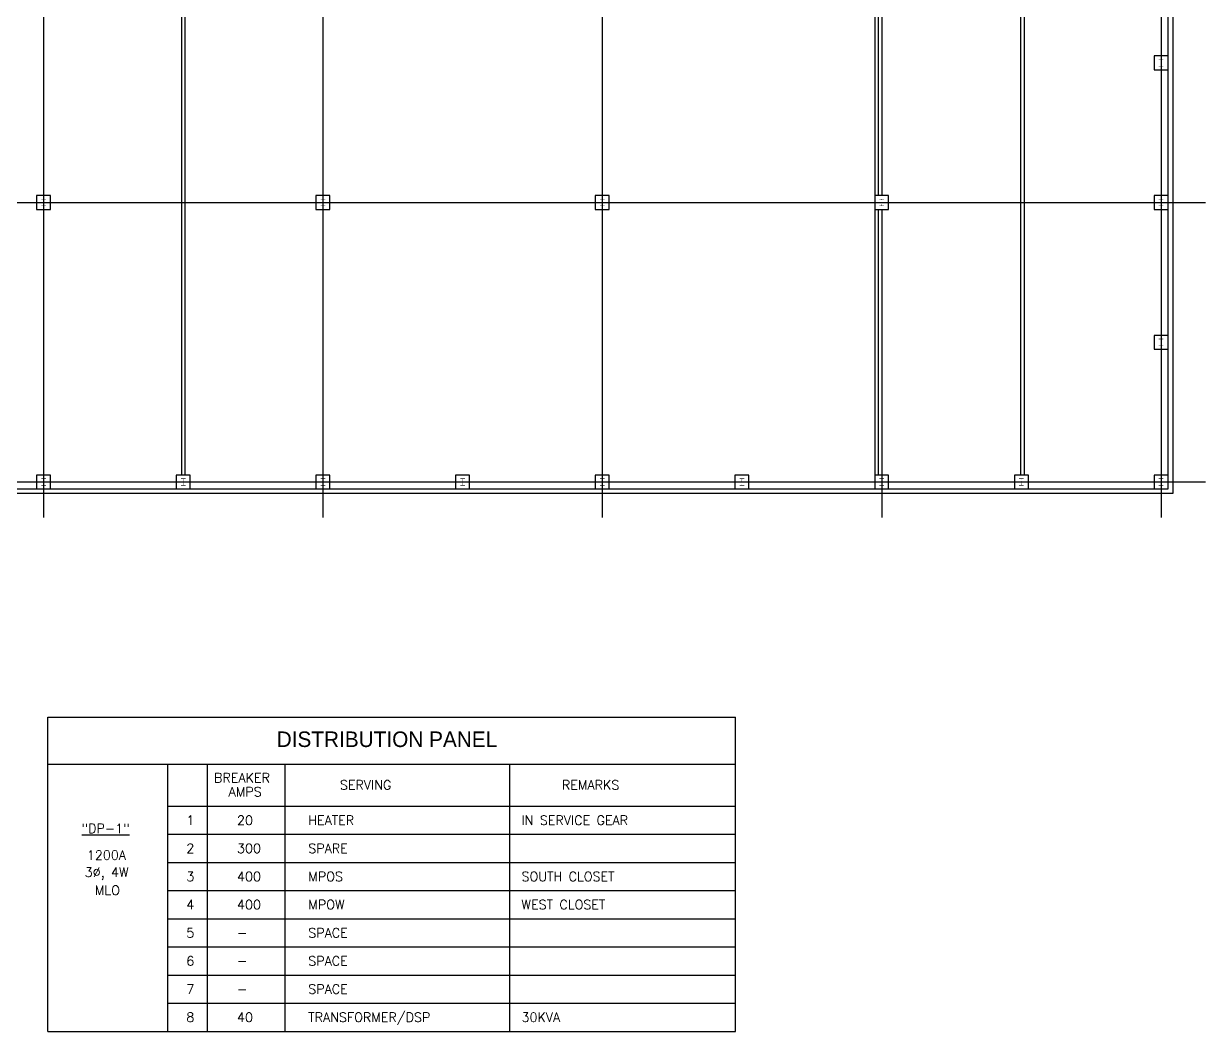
# Model space of a CAD drawing. Header units: inches. Extents: x 6906 to 14988, y -851 to 13048.
# Drawn here: x 11259 to 13289, y 9477 to 11208 of the extents above; entities that cross this region are included whole.
import ezdxf

# ---------------------------------------------------------------- set-up
doc = ezdxf.new("R2010")
doc.units = ezdxf.units.IN
doc.header["$MEASUREMENT"] = 0
doc.layers.add('E-TEXT', color=7, linetype='Continuous')
doc.styles.add('ROMANS', font='ROMANS', dxfattribs={"height": 4})
doc.styles.add('SASBO', font='SASBO', dxfattribs={"height": 3})

# ---------------------------------------------------------------- blocks, each defined once
blk = doc.blocks.new('GROUND FL')
h = blk.add_hatch(color=256)
edge = h.paths.add_edge_path()
edge.add_line((4, -1913.8), (-4, -1913.8))
edge.add_line((-4, -1913.8), (-4, -1913.1))
edge.add_line((-4, -1913.1), (-1, -1913.1))
edge.add_arc((-1, -1912.3), 0.75, 270.0217, 360.0217)
edge.add_line((-0.2, -1912.3), (-0.3, -1903.1))
edge.add_arc((-1, -1903.1), 0.75, 0.0217, 90.0217)
edge.add_line((-1, -1902.4), (-4, -1902.4))
edge.add_line((-4, -1902.4), (-4, -1901.6))
edge.add_line((-4, -1901.6), (4, -1901.6))
edge.add_line((4, -1901.6), (4, -1902.4))
edge.add_line((4, -1902.4), (1, -1902.4))
edge.add_arc((1, -1903.1), 0.75, 90.0217, 180.0217)
edge.add_line((0.2, -1903.1), (0.3, -1912.3))
edge.add_arc((1, -1912.3), 0.75, 180.0217, 270.0217)
edge.add_line((1, -1913.1), (4, -1913.1))
edge.add_line((4, -1913.1), (4, -1913.8))
h = blk.add_hatch(color=256)
edge = h.paths.add_edge_path()
edge.add_line((-1916, -2153.8), (-1924, -2153.8))
edge.add_line((-1924, -2153.8), (-1924, -2153.1))
edge.add_line((-1924, -2153.1), (-1921, -2153.1))
edge.add_arc((-1921, -2152.3), 0.75, 270.0217, 360.0217)
edge.add_line((-1920.2, -2152.3), (-1920.3, -2143.1))
edge.add_arc((-1921, -2143.1), 0.75, 0.0217, 90.0217)
edge.add_line((-1921, -2142.4), (-1924, -2142.4))
edge.add_line((-1924, -2142.4), (-1924, -2141.6))
edge.add_line((-1924, -2141.6), (-1916, -2141.6))
edge.add_line((-1916, -2141.6), (-1916, -2142.4))
edge.add_line((-1916, -2142.4), (-1919, -2142.4))
edge.add_arc((-1919, -2143.1), 0.75, 90.0217, 180.0217)
edge.add_line((-1919.8, -2143.1), (-1919.7, -2152.3))
edge.add_arc((-1919, -2152.3), 0.75, 180.0217, 270.0217)
edge.add_line((-1919, -2153.1), (-1916, -2153.1))
edge.add_line((-1916, -2153.1), (-1916, -2153.8))
h = blk.add_hatch(color=256)
edge = h.paths.add_edge_path()
edge.add_line((-1436, -2153.8), (-1444, -2153.8))
edge.add_line((-1444, -2153.8), (-1444, -2153.1))
edge.add_line((-1444, -2153.1), (-1441, -2153.1))
edge.add_arc((-1441, -2152.3), 0.75, 270.0217, 360.0217)
edge.add_line((-1440.2, -2152.3), (-1440.3, -2143.1))
edge.add_arc((-1441, -2143.1), 0.75, 0.0217, 90.0217)
edge.add_line((-1441, -2142.4), (-1444, -2142.4))
edge.add_line((-1444, -2142.4), (-1444, -2141.6))
edge.add_line((-1444, -2141.6), (-1436, -2141.6))
edge.add_line((-1436, -2141.6), (-1436, -2142.4))
edge.add_line((-1436, -2142.4), (-1439, -2142.4))
edge.add_arc((-1439, -2143.1), 0.75, 90.0217, 180.0217)
edge.add_line((-1439.8, -2143.1), (-1439.7, -2152.3))
edge.add_arc((-1439, -2152.3), 0.75, 180.0217, 270.0217)
edge.add_line((-1439, -2153.1), (-1436, -2153.1))
edge.add_line((-1436, -2153.1), (-1436, -2153.8))
h = blk.add_hatch(color=256)
edge = h.paths.add_edge_path()
edge.add_line((-956, -2153.8), (-964, -2153.8))
edge.add_line((-964, -2153.8), (-964, -2153.1))
edge.add_line((-964, -2153.1), (-961, -2153.1))
edge.add_arc((-961, -2152.3), 0.75, 270.0217, 360.0217)
edge.add_line((-960.2, -2152.3), (-960.3, -2143.1))
edge.add_arc((-961, -2143.1), 0.75, 0.0217, 90.0217)
edge.add_line((-961, -2142.4), (-964, -2142.4))
edge.add_line((-964, -2142.4), (-964, -2141.6))
edge.add_line((-964, -2141.6), (-956, -2141.6))
edge.add_line((-956, -2141.6), (-956, -2142.4))
edge.add_line((-956, -2142.4), (-959, -2142.4))
edge.add_arc((-959, -2143.1), 0.75, 90.0217, 180.0217)
edge.add_line((-959.8, -2143.1), (-959.7, -2152.3))
edge.add_arc((-959, -2152.3), 0.75, 180.0217, 270.0217)
edge.add_line((-959, -2153.1), (-956, -2153.1))
edge.add_line((-956, -2153.1), (-956, -2153.8))
h = blk.add_hatch(color=256)
edge = h.paths.add_edge_path()
edge.add_line((-476, -2153.8), (-484, -2153.8))
edge.add_line((-484, -2153.8), (-484, -2153.1))
edge.add_line((-484, -2153.1), (-481, -2153.1))
edge.add_arc((-481, -2152.3), 0.75, 270.0217, 360.0217)
edge.add_line((-480.2, -2152.3), (-480.3, -2143.1))
edge.add_arc((-481, -2143.1), 0.75, 0.0217, 90.0217)
edge.add_line((-481, -2142.4), (-484, -2142.4))
edge.add_line((-484, -2142.4), (-484, -2141.6))
edge.add_line((-484, -2141.6), (-476, -2141.6))
edge.add_line((-476, -2141.6), (-476, -2142.4))
edge.add_line((-476, -2142.4), (-479, -2142.4))
edge.add_arc((-479, -2143.1), 0.75, 90.0217, 180.0217)
edge.add_line((-479.8, -2143.1), (-479.7, -2152.3))
edge.add_arc((-479, -2152.3), 0.75, 180.0217, 270.0217)
edge.add_line((-479, -2153.1), (-476, -2153.1))
edge.add_line((-476, -2153.1), (-476, -2153.8))
h = blk.add_hatch(color=256)
edge = h.paths.add_edge_path()
edge.add_line((4, -2153.8), (-4, -2153.8))
edge.add_line((-4, -2153.8), (-4, -2153.1))
edge.add_line((-4, -2153.1), (-1, -2153.1))
edge.add_arc((-1, -2152.3), 0.75, 270.0217, 360.0217)
edge.add_line((-0.2, -2152.3), (-0.3, -2143.1))
edge.add_arc((-1, -2143.1), 0.75, 0.0217, 90.0217)
edge.add_line((-1, -2142.4), (-4, -2142.4))
edge.add_line((-4, -2142.4), (-4, -2141.6))
edge.add_line((-4, -2141.6), (4, -2141.6))
edge.add_line((4, -2141.6), (4, -2142.4))
edge.add_line((4, -2142.4), (1, -2142.4))
edge.add_arc((1, -2143.1), 0.75, 90.0217, 180.0217)
edge.add_line((0.2, -2143.1), (0.3, -2152.3))
edge.add_arc((1, -2152.3), 0.75, 180.0217, 270.0217)
edge.add_line((1, -2153.1), (4, -2153.1))
edge.add_line((4, -2153.1), (4, -2153.8))
h = blk.add_hatch(color=256)
edge = h.paths.add_edge_path()
edge.add_line((4, -2393.8), (-4, -2393.8))
edge.add_line((-4, -2393.8), (-4, -2393.1))
edge.add_line((-4, -2393.1), (-1, -2393.1))
edge.add_arc((-1, -2392.3), 0.75, 270.0217, 360.0217)
edge.add_line((-0.2, -2392.3), (-0.3, -2383.1))
edge.add_arc((-1, -2383.1), 0.75, 0.0217, 90.0217)
edge.add_line((-1, -2382.4), (-4, -2382.4))
edge.add_line((-4, -2382.4), (-4, -2381.6))
edge.add_line((-4, -2381.6), (4, -2381.6))
edge.add_line((4, -2381.6), (4, -2382.4))
edge.add_line((4, -2382.4), (1, -2382.4))
edge.add_arc((1, -2383.1), 0.75, 90.0217, 180.0217)
edge.add_line((0.2, -2383.1), (0.3, -2392.3))
edge.add_arc((1, -2392.3), 0.75, 180.0217, 270.0217)
edge.add_line((1, -2393.1), (4, -2393.1))
edge.add_line((4, -2393.1), (4, -2393.8))
h = blk.add_hatch(color=256)
edge = h.paths.add_edge_path()
edge.add_line((-1916, -2633.8), (-1924, -2633.8))
edge.add_line((-1924, -2633.8), (-1924, -2633.1))
edge.add_line((-1924, -2633.1), (-1921, -2633.1))
edge.add_arc((-1921, -2632.3), 0.75, 270.0217, 360.0217)
edge.add_line((-1920.2, -2632.3), (-1920.3, -2623.1))
edge.add_arc((-1921, -2623.1), 0.75, 0.0217, 90.0217)
edge.add_line((-1921, -2622.4), (-1924, -2622.4))
edge.add_line((-1924, -2622.4), (-1924, -2621.6))
edge.add_line((-1924, -2621.6), (-1916, -2621.6))
edge.add_line((-1916, -2621.6), (-1916, -2622.4))
edge.add_line((-1916, -2622.4), (-1919, -2622.4))
edge.add_arc((-1919, -2623.1), 0.75, 90.0217, 180.0217)
edge.add_line((-1919.8, -2623.1), (-1919.7, -2632.3))
edge.add_arc((-1919, -2632.3), 0.75, 180.0217, 270.0217)
edge.add_line((-1919, -2633.1), (-1916, -2633.1))
edge.add_line((-1916, -2633.1), (-1916, -2633.8))
h = blk.add_hatch(color=256)
edge = h.paths.add_edge_path()
edge.add_line((-1676, -2633.8), (-1684, -2633.8))
edge.add_line((-1684, -2633.8), (-1684, -2633.1))
edge.add_line((-1684, -2633.1), (-1681, -2633.1))
edge.add_arc((-1681, -2632.3), 0.75, 270.0217, 360.0217)
edge.add_line((-1680.2, -2632.3), (-1680.3, -2623.1))
edge.add_arc((-1681, -2623.1), 0.75, 0.0217, 90.0217)
edge.add_line((-1681, -2622.4), (-1684, -2622.4))
edge.add_line((-1684, -2622.4), (-1684, -2621.6))
edge.add_line((-1684, -2621.6), (-1676, -2621.6))
edge.add_line((-1676, -2621.6), (-1676, -2622.4))
edge.add_line((-1676, -2622.4), (-1679, -2622.4))
edge.add_arc((-1679, -2623.1), 0.75, 90.0217, 180.0217)
edge.add_line((-1679.8, -2623.1), (-1679.7, -2632.3))
edge.add_arc((-1679, -2632.3), 0.75, 180.0217, 270.0217)
edge.add_line((-1679, -2633.1), (-1676, -2633.1))
edge.add_line((-1676, -2633.1), (-1676, -2633.8))
h = blk.add_hatch(color=256)
edge = h.paths.add_edge_path()
edge.add_line((-1436, -2633.8), (-1444, -2633.8))
edge.add_line((-1444, -2633.8), (-1444, -2633.1))
edge.add_line((-1444, -2633.1), (-1441, -2633.1))
edge.add_arc((-1441, -2632.3), 0.75, 270.0217, 360.0217)
edge.add_line((-1440.2, -2632.3), (-1440.3, -2623.1))
edge.add_arc((-1441, -2623.1), 0.75, 0.0217, 90.0217)
edge.add_line((-1441, -2622.4), (-1444, -2622.4))
edge.add_line((-1444, -2622.4), (-1444, -2621.6))
edge.add_line((-1444, -2621.6), (-1436, -2621.6))
edge.add_line((-1436, -2621.6), (-1436, -2622.4))
edge.add_line((-1436, -2622.4), (-1439, -2622.4))
edge.add_arc((-1439, -2623.1), 0.75, 90.0217, 180.0217)
edge.add_line((-1439.8, -2623.1), (-1439.7, -2632.3))
edge.add_arc((-1439, -2632.3), 0.75, 180.0217, 270.0217)
edge.add_line((-1439, -2633.1), (-1436, -2633.1))
edge.add_line((-1436, -2633.1), (-1436, -2633.8))
h = blk.add_hatch(color=256)
edge = h.paths.add_edge_path()
edge.add_line((-1196, -2633.8), (-1204, -2633.8))
edge.add_line((-1204, -2633.8), (-1204, -2633.1))
edge.add_line((-1204, -2633.1), (-1201, -2633.1))
edge.add_arc((-1201, -2632.3), 0.75, 270.0217, 360.0217)
edge.add_line((-1200.2, -2632.3), (-1200.3, -2623.1))
edge.add_arc((-1201, -2623.1), 0.75, 0.0217, 90.0217)
edge.add_line((-1201, -2622.4), (-1204, -2622.4))
edge.add_line((-1204, -2622.4), (-1204, -2621.6))
edge.add_line((-1204, -2621.6), (-1196, -2621.6))
edge.add_line((-1196, -2621.6), (-1196, -2622.4))
edge.add_line((-1196, -2622.4), (-1199, -2622.4))
edge.add_arc((-1199, -2623.1), 0.75, 90.0217, 180.0217)
edge.add_line((-1199.8, -2623.1), (-1199.7, -2632.3))
edge.add_arc((-1199, -2632.3), 0.75, 180.0217, 270.0217)
edge.add_line((-1199, -2633.1), (-1196, -2633.1))
edge.add_line((-1196, -2633.1), (-1196, -2633.8))
h = blk.add_hatch(color=256)
edge = h.paths.add_edge_path()
edge.add_line((-956, -2633.8), (-964, -2633.8))
edge.add_line((-964, -2633.8), (-964, -2633.1))
edge.add_line((-964, -2633.1), (-961, -2633.1))
edge.add_arc((-961, -2632.3), 0.75, 270.0217, 360.0217)
edge.add_line((-960.2, -2632.3), (-960.3, -2623.1))
edge.add_arc((-961, -2623.1), 0.75, 0.0217, 90.0217)
edge.add_line((-961, -2622.4), (-964, -2622.4))
edge.add_line((-964, -2622.4), (-964, -2621.6))
edge.add_line((-964, -2621.6), (-956, -2621.6))
edge.add_line((-956, -2621.6), (-956, -2622.4))
edge.add_line((-956, -2622.4), (-959, -2622.4))
edge.add_arc((-959, -2623.1), 0.75, 90.0217, 180.0217)
edge.add_line((-959.8, -2623.1), (-959.7, -2632.3))
edge.add_arc((-959, -2632.3), 0.75, 180.0217, 270.0217)
edge.add_line((-959, -2633.1), (-956, -2633.1))
edge.add_line((-956, -2633.1), (-956, -2633.8))
h = blk.add_hatch(color=256)
edge = h.paths.add_edge_path()
edge.add_line((-716, -2633.8), (-724, -2633.8))
edge.add_line((-724, -2633.8), (-724, -2633.1))
edge.add_line((-724, -2633.1), (-721, -2633.1))
edge.add_arc((-721, -2632.3), 0.75, 270.0217, 360.0217)
edge.add_line((-720.2, -2632.3), (-720.3, -2623.1))
edge.add_arc((-721, -2623.1), 0.75, 0.0217, 90.0217)
edge.add_line((-721, -2622.4), (-724, -2622.4))
edge.add_line((-724, -2622.4), (-724, -2621.6))
edge.add_line((-724, -2621.6), (-716, -2621.6))
edge.add_line((-716, -2621.6), (-716, -2622.4))
edge.add_line((-716, -2622.4), (-719, -2622.4))
edge.add_arc((-719, -2623.1), 0.75, 90.0217, 180.0217)
edge.add_line((-719.8, -2623.1), (-719.7, -2632.3))
edge.add_arc((-719, -2632.3), 0.75, 180.0217, 270.0217)
edge.add_line((-719, -2633.1), (-716, -2633.1))
edge.add_line((-716, -2633.1), (-716, -2633.8))
h = blk.add_hatch(color=256)
edge = h.paths.add_edge_path()
edge.add_line((-476, -2633.8), (-484, -2633.8))
edge.add_line((-484, -2633.8), (-484, -2633.1))
edge.add_line((-484, -2633.1), (-481, -2633.1))
edge.add_arc((-481, -2632.3), 0.75, 270.0217, 360.0217)
edge.add_line((-480.2, -2632.3), (-480.3, -2623.1))
edge.add_arc((-481, -2623.1), 0.75, 0.0217, 90.0217)
edge.add_line((-481, -2622.4), (-484, -2622.4))
edge.add_line((-484, -2622.4), (-484, -2621.6))
edge.add_line((-484, -2621.6), (-476, -2621.6))
edge.add_line((-476, -2621.6), (-476, -2622.4))
edge.add_line((-476, -2622.4), (-479, -2622.4))
edge.add_arc((-479, -2623.1), 0.75, 90.0217, 180.0217)
edge.add_line((-479.8, -2623.1), (-479.7, -2632.3))
edge.add_arc((-479, -2632.3), 0.75, 180.0217, 270.0217)
edge.add_line((-479, -2633.1), (-476, -2633.1))
edge.add_line((-476, -2633.1), (-476, -2633.8))
h = blk.add_hatch(color=256)
edge = h.paths.add_edge_path()
edge.add_line((-236, -2633.8), (-244, -2633.8))
edge.add_line((-244, -2633.8), (-244, -2633.1))
edge.add_line((-244, -2633.1), (-241, -2633.1))
edge.add_arc((-241, -2632.3), 0.75, 270.0217, 360.0217)
edge.add_line((-240.2, -2632.3), (-240.3, -2623.1))
edge.add_arc((-241, -2623.1), 0.75, 0.0217, 90.0217)
edge.add_line((-241, -2622.4), (-244, -2622.4))
edge.add_line((-244, -2622.4), (-244, -2621.6))
edge.add_line((-244, -2621.6), (-236, -2621.6))
edge.add_line((-236, -2621.6), (-236, -2622.4))
edge.add_line((-236, -2622.4), (-239, -2622.4))
edge.add_arc((-239, -2623.1), 0.75, 90.0217, 180.0217)
edge.add_line((-239.8, -2623.1), (-239.7, -2632.3))
edge.add_arc((-239, -2632.3), 0.75, 180.0217, 270.0217)
edge.add_line((-239, -2633.1), (-236, -2633.1))
edge.add_line((-236, -2633.1), (-236, -2633.8))
h = blk.add_hatch(color=256)
edge = h.paths.add_edge_path()
edge.add_line((4, -2633.8), (-4, -2633.8))
edge.add_line((-4, -2633.8), (-4, -2633.1))
edge.add_line((-4, -2633.1), (-1, -2633.1))
edge.add_arc((-1, -2632.3), 0.75, 270.0217, 360.0217)
edge.add_line((-0.2, -2632.3), (-0.3, -2623.1))
edge.add_arc((-1, -2623.1), 0.75, 0.0217, 90.0217)
edge.add_line((-1, -2622.4), (-4, -2622.4))
edge.add_line((-4, -2622.4), (-4, -2621.6))
edge.add_line((-4, -2621.6), (4, -2621.6))
edge.add_line((4, -2621.6), (4, -2622.4))
edge.add_line((4, -2622.4), (1, -2622.4))
edge.add_arc((1, -2623.1), 0.75, 90.0217, 180.0217)
edge.add_line((0.2, -2623.1), (0.3, -2632.3))
edge.add_arc((1, -2632.3), 0.75, 180.0217, 270.0217)
edge.add_line((1, -2633.1), (4, -2633.1))
edge.add_line((4, -2633.1), (4, -2633.8))
at = {"ltscale": 0.7}
for p, q in [((0, 0), (0, -2689)), ((-1920, 0), (-1920, -2689)), ((-1440, 0), (-1440, -2689)), ((-960, 0), (-960, -2689)), ((-480, 0), (-480, -2135.8)), ((-6063.5, -2147.7), (76.1, -2147.7)), ((-480, -2159.7), (-480, -2689)), ((-6063.5, -2627.7), (76.1, -2627.7))]:
    blk.add_line(p, q, dxfattribs=at)
for p, q in [((12, -2615.8), (12, -215.8)), ((20, -207.8), (20, -2647.7)), ((20, -2647.7), (-6012, -2647.7)), ((-6002.1, -2639.7), (-12, -2639.7))]:
    blk.add_line(p, q)
at = {"linetype": 'Continuous', "lineweight": -3}
for p, q in [((-1682.9, -1452.1), (-1682.9, -2615.8)), ((-235.4, -1452.1), (-235.4, -2615.8)), ((-486.2, -1679.7), (-486.2, -2135.8)), ((-486.2, -2159.7), (-486.2, -2615.8))]:
    blk.add_line(p, q, dxfattribs=at)
at = {"lineweight": -3}
for p, q in [((-1677, -1452.1), (-1677, -2615.8)), ((-241.2, -1452.1), (-241.2, -2615.8)), ((-492, -1679.7), (-492, -2615.8))]:
    blk.add_line(p, q, dxfattribs=at)
for points in [[(-12, -1919.7), (12, -1919.7), (12, -1895.8), (-12, -1895.8)], [(-1932, -2159.7), (-1908, -2159.7), (-1908, -2135.8), (-1932, -2135.8)], [(-1452, -2159.7), (-1428, -2159.7), (-1428, -2135.8), (-1452, -2135.8)], [(-972, -2159.7), (-948, -2159.7), (-948, -2135.8), (-972, -2135.8)], [(-492, -2159.7), (-468, -2159.7), (-468, -2135.8), (-492, -2135.8)], [(-12, -2159.7), (12, -2159.7), (12, -2135.8), (-12, -2135.8)], [(-12, -2399.7), (12, -2399.7), (12, -2375.8), (-12, -2375.8)], [(-1932, -2639.7), (-1908, -2639.7), (-1908, -2615.8), (-1932, -2615.8)], [(-1692, -2639.7), (-1668, -2639.7), (-1668, -2615.8), (-1692, -2615.8)], [(-1452, -2639.7), (-1428, -2639.7), (-1428, -2615.8), (-1452, -2615.8)], [(-1212, -2639.7), (-1188, -2639.7), (-1188, -2615.8), (-1212, -2615.8)], [(-972, -2639.7), (-948, -2639.7), (-948, -2615.8), (-972, -2615.8)], [(-732, -2639.7), (-708, -2639.7), (-708, -2615.8), (-732, -2615.8)], [(-492, -2639.7), (-468, -2639.7), (-468, -2615.8), (-492, -2615.8)], [(-252, -2639.7), (-228, -2639.7), (-228, -2615.8), (-252, -2615.8)], [(-12, -2639.7), (12, -2639.7), (12, -2615.8), (-12, -2615.8)]]:
    blk.add_lwpolyline(points, close=True)

msp = doc.modelspace()

# ---------------------------------------------------------------- linework, layer by layer
for p, q in [((12481.9, 9476.6), (12481.9, 10016.1)), ((11708.6, 9476.6), (11708.6, 9935.5)), ((11507.1, 9815.1), (12481.9, 9815.1)), ((11507.1, 9766.7), (12481.9, 9766.7)), ((11507.1, 9718.4), (12481.9, 9718.4)), ((11507.1, 9670), (12481.9, 9670)), ((11507.1, 9621.7), (12481.9, 9621.7)), ((11507.1, 9573.3), (12481.9, 9573.3)), ((11507.1, 9525), (12481.9, 9525)), ((11300.8, 9476.6), (12481.9, 9476.6))]:
    msp.add_line(p, q)
at = {"layer": 'E-TEXT'}
for p, q in [((11300.8, 9476.6), (11300.8, 10016.1)), ((11300.8, 10016.1), (12481.9, 10016.1)), ((11300.8, 9935.5), (12481.9, 9935.5)), ((11507.1, 9476.6), (11507.1, 9935.5)), ((11575, 9476.6), (11575, 9935.5)), ((12094.6, 9476.6), (12094.6, 9935.5)), ((11507.1, 9863.5), (12481.9, 9863.5))]:
    msp.add_line(p, q, dxfattribs=at)

# ---------------------------------------------------------------- block references
msp.add_blockref('GROUND FL', (13213.3, 13048.1))

# ---------------------------------------------------------------- texts
at = {"style": 'ROMANS'}
for s, p in [('1', (11538.6, 9831.3)), ('20', (11625.7, 9831.3)), ('HEATER', (11748.1, 9831.3)), ('IN SERVICE GEAR', (12114.5, 9831.3)), ('%%U"DP-1"', (11358.9, 9817.3)), ('1200A', (11367.8, 9771.4)), ('2', (11538.6, 9783)), ('300', (11625.7, 9783)), ('SPARE', (11748.1, 9783)), ('3%%C, 4W', (11364.1, 9741.9)), ('3', (11538.6, 9734.6)), ('400', (11625.7, 9734.6)), ('MPOS', (11748.1, 9734.6)), ('SOUTH CLOSET', (12114.5, 9734.6)), ('MLO', (11381.4, 9711)), ('4', (11538.6, 9686.3)), ('400', (11625.7, 9686.3)), ('MPOW', (11748.1, 9686.3)), ('WEST CLOSET', (12114.5, 9686.3)), ('5', (11538.6, 9637.9)), ('-', (11625.7, 9637.9)), ('SPACE', (11748.1, 9637.9)), ('6', (11538.6, 9589.6)), ('SPACE', (11748.1, 9589.6)), ('-', (11625.7, 9589.6)), ('7', (11538.6, 9541.2)), ('-', (11625.7, 9541.2)), ('SPACE', (11748.1, 9541.2)), ('8', (11538.6, 9492.9)), ('40', (11625.7, 9492.9)), ('TRANSFORMER/DSP', (11748.1, 9492.9)), ('30KVA', (12114.5, 9492.9))]:
    msp.add_text(s, height=16, dxfattribs=at).set_placement(p)
at = {"layer": 'E-TEXT', "color": 6, "style": 'SASBO'}
msp.add_text('DISTRIBUTION PANEL', height=26.703, dxfattribs=at).set_placement((11693.9, 9965.1))
at = {"layer": 'E-TEXT', "style": 'ROMANS'}
for s, p in [('BREAKER', (11586.3, 9904.3)), ('SERVING', (11802.5, 9892)), ('REMARKS', (12183.9, 9892)), ('AMPS', (11611.2, 9880.2))]:
    msp.add_text(s, height=16, dxfattribs=at).set_placement(p)

doc.saveas('drawing.dxf')
